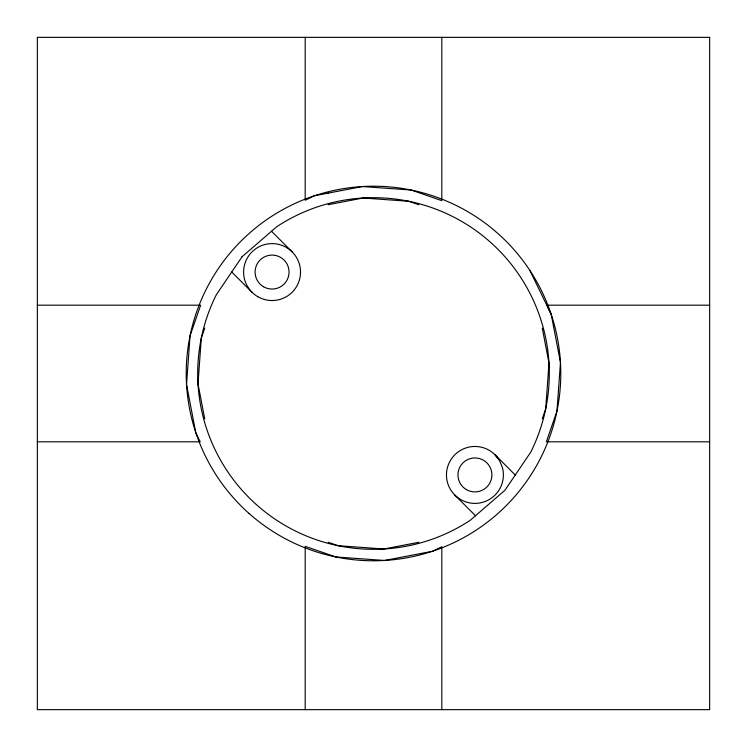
<?xml version="1.0" encoding="UTF-8"?>
<svg xmlns="http://www.w3.org/2000/svg" width="747" height="747" viewBox="0 0 747 747"><rect width="100%" height="100%" fill="white"/><g stroke="black" fill="none" stroke-linecap="round" stroke-linejoin="round"><path stroke-width="1.12" d="M204.743 328.157L201.298 338.102L198.002 383.883L204.725 418.843M542.257 418.843L545.702 408.898L548.998 363.117L542.275 328.157M328.138 193.137L328.736 193.015M328.138 204.725L363.117 198.002L408.898 201.298L418.843 204.743M418.843 542.275L383.883 548.998L338.102 545.702L328.157 542.257M37.35 305.187L200.654 305.187L190.046 335.795L186.535 384.556L195.77 432.616L200.243 441.813L37.35 441.813M546.757 305.187L709.65 305.187M709.65 441.813L546.346 441.813L556.954 411.205L560.465 362.444L551.23 314.384L547.896 307.512M271.506 231.253L292.198 251.944M515.262 475.008L495.056 454.802L499.575 460.694L502.423 467.566A28.461 28.461 0 0 1 470.685 503.076A28.461 28.461 0 0 1 450.833 459.778A28.461 28.461 0 0 1 498.454 458.901M231.738 271.992L251.944 292.198M454.802 495.056L475.494 515.747M529.884 270.442L551.23 314.384M441.813 37.35L441.813 200.654L411.205 190.046L362.444 186.535L314.384 195.77L305.187 200.243L305.187 37.35M441.813 709.65L441.813 546.757L432.616 551.23L384.556 560.465L335.795 556.954L305.187 546.346L305.187 709.65M242.065 256.744L216.322 294.738A175.806 175.806 0 0 0 470.236 520.295L504.935 490.256L530.678 452.262A175.806 175.806 0 0 0 276.763 226.705L242.065 256.744M709.65 37.35L37.35 37.35L37.35 709.65L709.65 709.65L709.65 37.35M249.115 513.516A187.292 187.292 0 0 0 556.954 411.205A187.292 187.292 0 0 0 314.431 195.77A187.292 187.292 0 0 0 249.115 513.516M257.836 296.718A28.461 28.461 0 0 0 300.537 272.076A28.461 28.461 0 0 0 257.836 247.425A28.461 28.461 0 0 0 257.836 296.718M466.436 489.63A16.976 16.976 0 0 0 491.909 474.924A16.976 16.976 0 0 0 466.436 460.227A16.976 16.976 0 0 0 466.436 489.63M263.579 286.773A16.976 16.976 0 0 0 289.052 272.076A16.976 16.976 0 0 0 263.579 257.37A16.976 16.976 0 0 0 263.579 286.773"/></g></svg>
